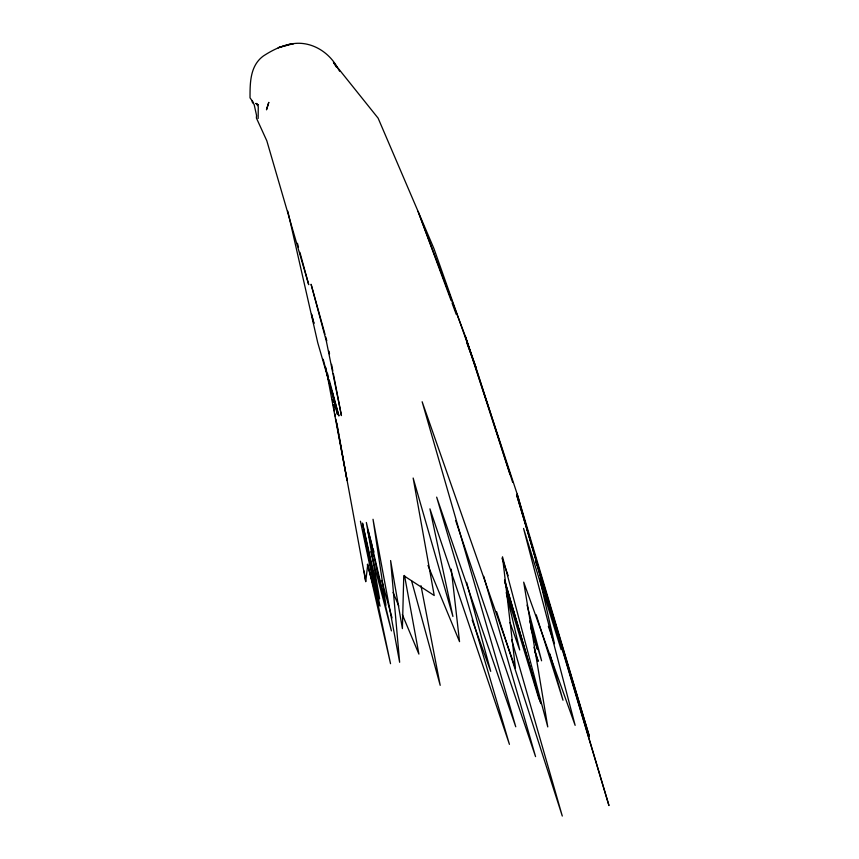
<?xml version="1.0" encoding="UTF-8"?>
<svg xmlns="http://www.w3.org/2000/svg" width="859" height="859" viewBox="0 0 859 859"><rect width="100%" height="100%" fill="white"/><g stroke="black" fill="none" stroke-linecap="round" stroke-linejoin="round"><path stroke-width="1.29" d="M258.151 118.456L258.269 106.58L256.165 103.424L258.344 104.981L255.896 103.488M335.837 419.128L365.719 581.586L367.802 564.084L390.534 663.685L360.436 521.23L380.054 606.186L362.487 523.088L379.614 598.82L366.353 522.476L385.949 605.262L373.021 519.276L399.639 662.278L390.609 560.54L402.399 628.605L403.762 575.691L434.224 595.512L413.147 478.034L452.918 616.461L429.919 508.839L509.43 744.345L436.662 497.136L515.754 726.8L422.145 401.754L515.443 668.141L502.515 556.793L547.763 726.918L523.689 582.144L575.143 725.35L523.561 528.435L561.163 649.726L517.193 494.097L465.138 335.805L418.075 211.411L378.121 118.166L333.464 62.396L336.288 66.959M253.555 102.704L250.033 97.872C250.023 82.915 249.969 65.864 263.294 56.039C272.625 49.962 282.471 45.087 293.628 43.594C311.602 41.232 329.126 52.12 337.544 67.84M338.242 68.988L339.638 71.265M393.068 592.399L398.759 605.971M402.366 614.615L418.902 654.096L404.503 575.444M427.975 565.437L459.533 641.652L451.265 569.141M451.147 300.629L418.075 211.411L433.935 248.595L475.832 367.222L512.619 482.2M452.081 303.141L456.269 314.448M466.985 343.342L475.832 367.222L465.138 335.805L510.053 474.662M472.192 619.994L490.704 671.351L466.641 582.413M548.364 626.351L554.484 643.713L539.688 578.257M510.021 622.507L519.716 649.962L506.273 592.656M501.957 558.082L508.141 575.702M534.652 651.24L538.185 661.312L533.954 647.246M455.657 520.522L535.565 756.629L483.757 576.325M516.646 495.042L589.381 736.474L517.193 494.097M496.62 611.715L562.291 816.05L511.631 639.579M516.71 494.967L608.967 805.57L535.844 561.238L536.725 565.168M530.561 627.618L537.466 649.286L530.679 626.265M536.22 614.786L562.999 700.235L549.878 653.892M506.445 592.592L539.076 699.387L504.641 581.511M529.724 621.143L541.599 660.796L527.072 605.101M504.523 580.373L540.88 703.607L504.609 580.115M367.287 564.588L378.969 605.327L364.162 535.039M325.003 334.334L311.087 284.286L326.399 341.377L341.431 415.595L333.324 373.547M325.722 336.911L326.785 340.755M411.59 580.888L440.195 685.332L420.996 585.72M367.963 530.164L372.205 545.637M372.913 548.225L373.976 552.09M381.761 580.469L392.026 617.879M297.439 243.312L298.502 247.188M299.909 252.353L308.703 284.662L266.838 140.855L256.401 118.005L256.551 115.353L254.114 104.39L252.449 102.565L252.084 100.825M313.943 323.242L311.516 314.222L313.846 323.231M327.483 373.472L328.525 377.337M329.222 379.914L338.94 415.981L317.744 342.72L287.808 211.164M323.188 359.266L337.544 414.607L334.215 400.294M370.798 551.757L391.425 630.893L367.663 530.164M332.39 392.477L333.603 397.685M329.018 351.202L329.523 353.833M331.553 364.345L332.82 370.916M325.829 367.577L347.079 480.471L339.369 437.381M332.583 399.51L333.045 402.119M333.517 404.729L333.99 407.349M336.792 423.015L337.963 429.543M338.425 432.152L338.897 434.761M332.444 399.521L332.895 402.141M333.346 404.75L334.484 411.278M334.935 413.898L335.386 416.508M364.119 571.02L365.719 581.586M268.76 102.446L266.515 109.662L268.76 102.446M290.632 44.013L278.187 47.707L293.628 43.594L290.632 44.013"/></g></svg>
